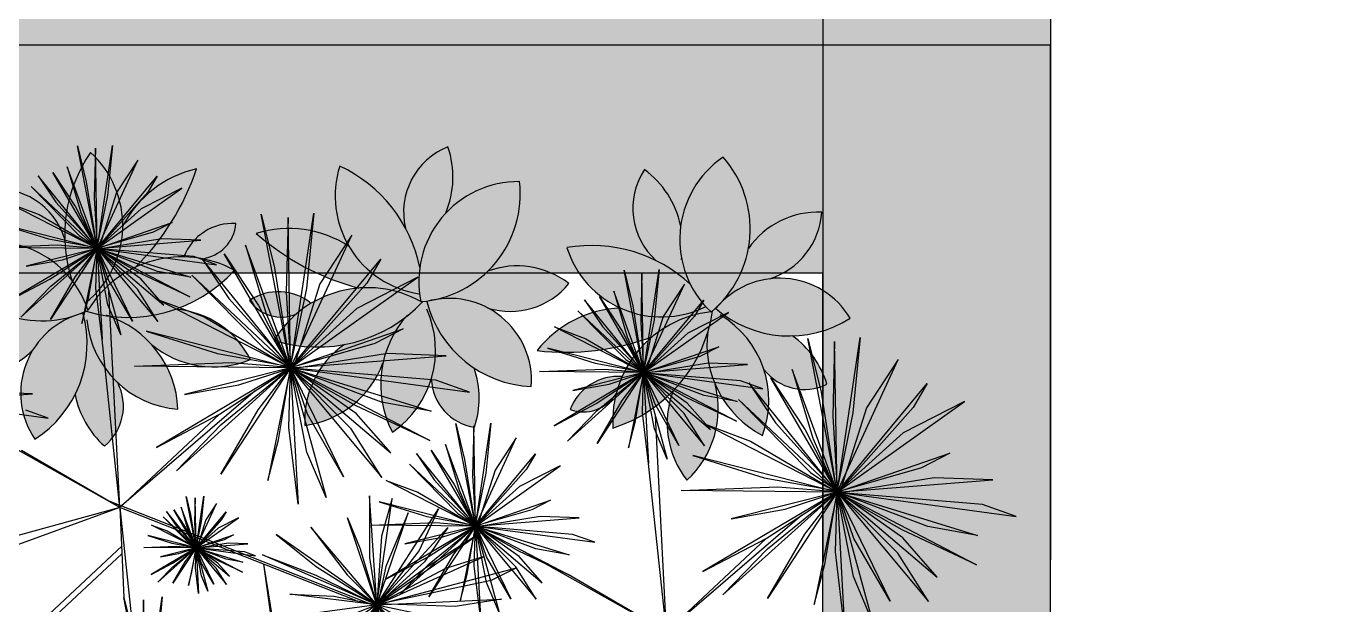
# Model space of a CAD drawing. Header units: inches. Extents: x 1559 to 2285, y -669 to 464.
# Drawn here: x 2088.36 to 2111.31, y 267.8 to 277.96 of the extents above; entities that cross this region are included whole.
import ezdxf

# ---------------------------------------------------------------- set-up
doc = ezdxf.new("R2010")
doc.units = ezdxf.units.IN
doc.header["$MEASUREMENT"] = 0
pattern_1 = [(228.012788, (-1644.2241, -1828.9148), (-120, -135), [2.01804, -199.78632]), (184.96974, (-1645.5741, -1830.4148), (180, 15), [3.46302, -342.83887]), (132.510447, (-1649.0241, -1830.7148), (150, -165), [2.44182, -241.74049]), (267.273689, (-1654.8741, -1834.4648), (15, 300), [3.15357, -312.20337]), (292.833654, (-1655.0241, -1837.6148), (-75, 180), [3.092325, -306.140597]), (357.273689, (-1653.8241, -1840.4648), (-300, 15), [3.15357, -312.20337]), (37.69424, (-1650.6741, -1840.6148), (-195, -150), [4.170435, -412.87273]), (72.255328, (-1647.3741, -1838.0648), (105, 330), [3.93732, -389.794822]), (121.429566, (-1646.1741, -1834.3148), (-120, 195), [3.16425, -313.261097]), (175.236358, (-1647.8241, -1831.6148), (165, -15), [3.61248, -177.01144]), (222.397438, (-1651.4241, -1831.3148), (-180, -165), [4.67172, -462.500625]), (138.814075, (-1640.0241, -1834.6148), (-105, 90), [1.594515, -157.85767]), (171.469234, (-1641.2241, -1833.5648), (195, -30), [3.033555, -300.32267]), (225, (-1644.224, -1833.115), (-2e-15, -15), [2.121315, -19.09189]), (203.19859, (-1645.2741, -1831.3148), (75, 30), [1.14237, -113.094227]), (291.80141, (-1646.324, -1831.7648), (-15, 45), [1.615545, -79.161927]), (30.963757, (-1645.724, -1833.2648), (45, 30), [2.623935, -84.840343]), (161.56505, (-1643.474, -1831.915), (30, -15), [1.897365, -45.5368]), (16.38954, (-1655.0241, -1831.7648), (150, 45), [2.658, -263.142677]), (70.346176, (-1652.4741, -1831.0148), (-60, -165), [2.229915, -220.761116]), (293.19859, (-1643.4741, -1828.9148), (-30, 75), [2.284725, -111.95187]), (343.61046, (-1642.5741, -1831.0148), (-150, 45), [2.658, -263.142677]), (339.443955, (-1655.0241, -1841.0648), (-75, 30), [2.5632, -125.596856]), (294.77514, (-1652.6241, -1841.9648), (-75, 165), [2.14767, -212.619646]), (66.80141, (-1643.3241, -1843.9148), (30, 75), [2.284725, -111.95187]), (17.354025, (-1642.4241, -1841.8148), (-195, -60), [2.514465, -248.931354]), (69.443955, (-1650.6741, -1843.9148), (-30, -75), [1.2816, -126.878456]), (101.30993, (-1644.224, -1843.9148), (-15, 60), [0.76485, -75.720443]), (165.96376, (-1644.374, -1843.1648), (45, -15), [3.092325, -58.75426]), (186.009006, (-1647.3741, -1842.4148), (150, 15), [2.86575, -283.708848]), (303.69007, (-1645.724, -1834.615), (-15, 30), [2.16333, -51.91994]), (353.157227, (-1644.5241, -1836.4148), (255, -30), [3.77691, -373.91344]), (60.945396, (-1640.7741, -1836.8648), (-60, -105), [1.54434, -152.89011]), (90, (-1640.024, -1835.515), (-15, 15), [0.9, -14.1]), (120.256437, (-1647.6741, -1841.9648), (60, -105), [2.08386, -206.3028]), (48.012788, (-1648.7241, -1840.1648), (120, 135), [4.03608, -197.76828]), (0, (-1646.024, -1837.165), (15, 15), [3.9, -11.1]), (325.304846, (-1642.1241, -1837.1648), (150, -105), [2.37171, -234.799115]), (254.054604, (-1640.1741, -1838.5148), (-15, -60), [2.18403, -107.01762]), (207.645975, (-1640.7741, -1840.6148), (-285, -150), [3.555975, -352.042113]), (175.426079, (-1643.9241, -1842.2648), (-195, 15), [3.761985, -372.4361])]

msp = doc.modelspace()

# ---------------------------------------------------------------- hatches: boundary and pattern name
at = {"true_color": 0x636466}
h = msp.add_hatch(dxfattribs=at)
h.set_pattern_fill('GRAVEL', color=251, scale=15)
h.set_pattern_definition(pattern_1)
h.paths.add_polyline_path([(1814.363, 395.63), (1678.363, 395.63), (1678.363, 259.63), (1814.363, 259.63), (1814.363, 277.63), (1874.363, 277.63), (1874.363, 255.63), (1874.944, 255.63), (1874.944, 313.49), (1998.944, 313.49), (1998.944, 283.49), (2032.218, 283.49, -0.125718), (2052.363, 288.636), (2052.363, 249.63), (2058.363, 249.63), (2058.363, 255.63), (2106.363, 255.63), (2106.363, 277.63), (2102.363, 277.63), (2102.363, 268.587), (2102.363, 259.63), (2062.363, 259.63), (2062.363, 273.63), (2102.363, 273.63), (2102.363, 395.63)])
h.paths.add_polyline_path([(2188.954, 378.242), (2221.69, 378.242), (2221.69, 393.22), (2188.954, 393.22)], flags=9)
h.paths.add_polyline_path([(2156.248, 397.231), (2284.658, 397.231), (2284.658, 417.838), (2156.248, 417.838)], flags=9)
h = msp.add_hatch(dxfattribs=at)
h.set_pattern_fill('GRAVEL', color=251, scale=15)
h.set_pattern_definition(pattern_1)
h.paths.add_polyline_path([(2057.944, 313.49), (2057.944, 255.63), (2058.363, 255.63), (2058.363, 277.63), (2102.363, 277.63), (2102.363, 395.63), (1814.363, 395.63), (1678.363, 395.63), (1678.363, 259.63), (1814.363, 259.63), (1814.363, 277.63), (1874.363, 277.63), (1874.363, 255.63), (1874.944, 255.63), (1874.944, 313.49)])
h.paths.add_polyline_path([(2188.954, 378.242), (2221.69, 378.242), (2221.69, 393.22), (2188.954, 393.22)], flags=9)
h.paths.add_polyline_path([(2156.248, 397.231), (2284.658, 397.231), (2284.658, 417.838), (2156.248, 417.838)], flags=9)
at = {"true_color": 0x000000}
h = msp.add_hatch(color=18, dxfattribs=at)
h.dxf.hatch_style = 1
h.paths.add_polyline_path([(1678.363, 395.63), (1814.363, 395.63), (2102.363, 395.63), (2102.363, 277.63), (2106.363, 277.63), (2106.363, 399.63), (1814.363, 399.63), (1674.363, 399.63), (1674.363, 259.63), (1674.363, 255.63), (1874.363, 255.63), (1874.363, 277.63), (1814.363, 277.63), (1814.363, 259.63), (1678.363, 259.63)])
h.paths.add_polyline_path([(1818.363, 273.63), (1870.363, 273.63), (1870.363, 259.63), (1818.363, 259.63)], flags=16)
h = msp.add_hatch(color=18, dxfattribs=at)
h.dxf.hatch_style = 1
h.paths.add_polyline_path([(2106.363, 277.63), (2058.363, 277.63), (2058.363, 255.63), (2106.363, 255.63)])
h.paths.add_polyline_path([(2102.363, 273.63), (2102.363, 259.63), (2062.363, 259.63), (2062.363, 273.63)], flags=16)
h.paths.add_polyline_path([(1814.363, 273.63), (1814.363, 255.63), (1874.363, 255.63), (1874.363, 277.63), (1818.363, 277.63), (1818.363, 273.63)])
h.paths.add_polyline_path([(1814.363, 273.63), (1814.363, 259.63), (1870.363, 259.63), (1870.363, 273.63)])
at = {"true_color": 0x136734}
h = msp.add_hatch(color=116, dxfattribs=at)
h.dxf.hatch_style = 1
h.paths.add_polyline_path([(2073.51, 273.422, 0.235627), (2071.337, 274.071, 0.461075), (2073.775, 273.038, -0.066909)])
h.paths.add_polyline_path([(2072.839, 272.51, -0.148431), (2073.87, 272.941, -0.019444), (2073.775, 273.038, -0.225985), (2072.278, 273.01, 0.221173), (2070.812, 272.263, 0.119103)])
h.paths.add_polyline_path([(2073.899, 272.965, -0.004913), (2073.87, 272.941, 0.403241), (2072.145, 270.903, 0.288103)])
h.paths.add_polyline_path([(2072.201, 271.506, -0.041736), (2072.307, 271.809, 0.329183), (2071.391, 271.228, 0.353816)])
h.paths.add_polyline_path([(2073.941, 271.675, -0.125544), (2073.807, 272.563, -0.116948), (2073.204, 271.555, 0.263173), (2073.446, 269.989, 0.278511)])
h.paths.add_polyline_path([(2074.8, 271.931, 0.356371), (2075.907, 271.673, 0.163365), (2075.305, 272.521, -0.18769), (2073.946, 273.007, -0.008247), (2073.899, 272.965, -0.040666), (2073.807, 272.563, 0.306661), (2074.775, 270.773, 0.170874)])
h.paths.add_polyline_path([(2073.954, 273, 0.329874), (2076.316, 272.83, 0.521307)])
h.paths.add_polyline_path([(2075.817, 274.694, 0.255984), (2074.527, 274.055, -0.146055), (2074.033, 273.089, -0.172974), (2074.901, 273.524, 0.307913)])
h.paths.add_polyline_path([(2076.026, 273.928, 0.424352), (2078.58, 272.97, 0.479162)])
h.paths.add_polyline_path([(2076.809, 275.087, 0.183321), (2077.427, 274.097, -0.154343), (2078.297, 273.5, -0.072502), (2078.171, 274.222, 0.371194)])
h.paths.add_polyline_path([(2078.627, 275.744, 0.235627), (2078.297, 273.5, -0.066909), (2078.532, 273.098, 0.461075)])
h.paths.add_polyline_path([(2080.487, 275.455, 0.221173), (2079.191, 274.442, -0.225985), (2078.532, 273.098, -0.019444), (2078.58, 272.97, -0.148431), (2079.407, 273.723, 0.119103)])
h.paths.add_polyline_path([(2081.156, 273.673, 0.403241), (2078.58, 272.97, -0.004913), (2078.546, 272.955, 0.288103)])
h.paths.add_polyline_path([(2081.181, 274.493, 0.329183), (2080.267, 273.909, -0.041736), (2080.586, 273.876, 0.353816)])
h.paths.add_polyline_path([(2080.118, 272.989, -0.116948), (2078.95, 272.868, -0.125544), (2079.697, 272.371, 0.278511), (2081.435, 272.107, 0.263173)])
h.paths.add_polyline_path([(2078.95, 272.868, -0.040666), (2078.546, 272.955, -0.008247), (2078.489, 272.93, -0.18769), (2078.355, 271.493, 0.163365), (2078.869, 270.588, 0.356371), (2079.102, 271.701, 0.170874), (2080.163, 271.234, 0.306661)])
h.paths.add_polyline_path([(2078.492, 272.919, 0.521307), (2077.647, 270.707, 0.329874)])
h.paths.add_polyline_path([(2078.376, 272.888, -0.145969), (2077.293, 272.846, 0.255984), (2076.169, 271.946, 0.307913), (2077.617, 272.283, -0.17311)])
h.paths.add_polyline_path([(2084.374, 273.422, 0.235627), (2082.201, 274.071, 0.461075), (2084.639, 273.038, -0.066909)])
h.paths.add_polyline_path([(2084.734, 272.941, -0.019444), (2084.639, 273.038, -0.225985), (2083.142, 273.01, 0.221173), (2081.676, 272.263, 0.119103), (2083.703, 272.51, -0.148431)])
h.paths.add_polyline_path([(2084.763, 272.965, -0.004913), (2084.734, 272.941, 0.403241), (2083.009, 270.903, 0.288103)])
h.paths.add_polyline_path([(2083.171, 271.809, 0.329183), (2082.255, 271.228, 0.353816), (2083.065, 271.506, -0.041736)])
h.paths.add_polyline_path([(2084.805, 271.675, -0.125544), (2084.671, 272.563, -0.116948), (2084.068, 271.555, 0.263173), (2084.31, 269.989, 0.278511)])
h.paths.add_polyline_path([(2086.169, 272.521, -0.18769), (2084.81, 273.007, -0.008247), (2084.763, 272.965, -0.040666), (2084.671, 272.563, 0.306661), (2085.639, 270.773, 0.170874), (2085.664, 271.931, 0.356371), (2086.771, 271.673, 0.163365)])
h.paths.add_polyline_path([(2084.818, 273, 0.329874), (2087.18, 272.83, 0.521307)])
h.paths.add_polyline_path([(2086.681, 274.694, 0.255984), (2085.391, 274.055, -0.146055), (2084.897, 273.089, -0.172974), (2085.765, 273.524, 0.307913)])
h.paths.add_polyline_path([(2084.946, 275.661, 0.479162), (2084.734, 272.941, 0.424352)])
h.paths.add_polyline_path([(2083.565, 275.441, 0.371194), (2083.773, 273.841, -0.072502), (2084.374, 273.422, -0.154343), (2084.201, 274.463, 0.183321)])
h.paths.add_polyline_path([(2086.89, 273.928, 0.424352), (2089.444, 272.97, 0.479162)])
h.paths.add_polyline_path([(2087.673, 275.087, 0.183321), (2088.291, 274.097, -0.154343), (2089.161, 273.5, -0.072502), (2089.035, 274.222, 0.371194)])
h.paths.add_polyline_path([(2089.491, 275.744, 0.235627), (2089.161, 273.5, -0.066909), (2089.396, 273.098, 0.461075)])
h.paths.add_polyline_path([(2091.351, 275.455, 0.221173), (2090.054, 274.442, -0.225985), (2089.396, 273.098, -0.019444), (2089.444, 272.97, -0.148431), (2090.271, 273.723, 0.119103)])
h.paths.add_polyline_path([(2092.02, 273.673, 0.403241), (2089.444, 272.97, -0.004913), (2089.41, 272.955, 0.288103)])
h.paths.add_polyline_path([(2089.814, 272.868, -0.040666), (2089.41, 272.955, -0.008247), (2089.353, 272.93, -0.18769), (2089.219, 271.493, 0.163365), (2089.733, 270.588, 0.356371), (2089.966, 271.701, 0.170874), (2091.027, 271.234, 0.306661)])
h.paths.add_polyline_path([(2089.356, 272.919, 0.521307), (2088.511, 270.707, 0.329874)])
h.paths.add_polyline_path([(2089.24, 272.888, -0.145969), (2088.157, 272.846, 0.255984), (2087.033, 271.946, 0.307913), (2088.481, 272.283, -0.17311)])
h.paths.add_polyline_path([(2090.982, 272.989, -0.116948), (2089.814, 272.868, -0.125544), (2090.561, 272.371, 0.278511), (2092.299, 272.107, 0.263173)])
h.paths.add_polyline_path([(2092.045, 274.493, 0.329183), (2091.131, 273.909, -0.041736), (2091.45, 273.876, 0.353816)])
h.paths.add_polyline_path([(2094.033, 274.093, 0.221173), (2092.404, 274.322, 0.119103), (2094.205, 273.362, -0.148431), (2095.298, 273.124, -0.019444), (2095.275, 273.258, -0.225985)], flags=16)
h.paths.add_polyline_path([(2093.871, 275.502, 0.461075), (2095.275, 273.258, -0.066909), (2095.278, 273.724, 0.235627)], flags=17)
h.paths.add_polyline_path([(2095.774, 275.842, 0.371194), (2095.026, 274.412, -0.072502), (2095.278, 273.724, -0.154343), (2095.733, 274.676, 0.183321)], flags=17)
h.paths.add_polyline_path([(2097.031, 275.231, 0.479162), (2095.298, 273.124, 0.424352)], flags=17)
h.paths.add_polyline_path([(2097.898, 273.443, 0.255984), (2096.475, 273.66, -0.146055), (2095.516, 273.152, -0.172974), (2096.476, 273.01, 0.307913)], flags=17)
h.paths.add_polyline_path([(2096.475, 273.66, -0.255984), (2097.898, 273.443, -0.307913), (2096.476, 273.01, -0.296853), (2097.238, 271.63, -0.135289), (2096.232, 271.957, -0.163365), (2096.239, 270.916, -0.356371), (2095.48, 271.763, -0.170874), (2094.795, 270.829, -0.174402), (2094.63, 272.046, -0.278511), (2093.257, 270.949, -0.263173), (2093.957, 272.371, -0.124074), (2092.715, 272.444, -0.079077), (2093.107, 272.905, -0.353816), (2092.284, 273.142, -0.329183), (2093.368, 273.093, -0.115832), (2094.205, 273.362, -0.119103), (2092.404, 274.322, -0.221173), (2094.033, 274.093, -0.212906), (2093.871, 275.502, -0.160384), (2095.026, 274.412, -0.371194), (2095.774, 275.842, -0.183321), (2095.733, 274.676, 0.154343), (2095.278, 273.724, 0.066909), (2095.275, 273.258, 0.019444), (2095.298, 273.124, 0.148431), (2094.205, 273.362, 0.24042), (2092.715, 272.444, 0.244571), (2095.028, 272.85, 0.306661), (2094.795, 270.829, 0.170874), (2095.48, 271.763, 0.356371), (2096.239, 270.916, 0.163365), (2096.232, 271.957, -0.186272), (2095.4, 273.124, -0.020704), (2095.516, 273.152, 0.146055)])
h = msp.add_hatch(color=116, dxfattribs=at)
h.dxf.hatch_style = 1
h.paths.add_polyline_path([(2093.871, 275.502, 0.461075), (2095.275, 273.258, -0.066909), (2095.278, 273.724, 0.235627)])
h.paths.add_polyline_path([(2094.033, 274.093, 0.221173), (2092.404, 274.322, 0.119103), (2094.205, 273.362, -0.148431), (2095.298, 273.124, -0.019444), (2095.275, 273.258, -0.225985)])
h.paths.add_polyline_path([(2095.335, 273.127, -0.004913), (2095.298, 273.124, 0.148431), (2094.205, 273.362, 0.24042), (2092.715, 272.444, 0.288103)])
h.paths.add_polyline_path([(2095.774, 275.842, 0.371194), (2095.026, 274.412, -0.072502), (2095.278, 273.724, -0.154343), (2095.733, 274.676, 0.183321)])
h.paths.add_polyline_path([(2097.898, 273.443, 0.255984), (2096.475, 273.66, -0.146055), (2095.516, 273.152, -0.172974), (2096.476, 273.01, 0.307913)])
h.paths.add_polyline_path([(2095.397, 273.134, -0.008247), (2095.335, 273.127, -0.040666), (2095.028, 272.85, 0.306661), (2094.795, 270.829, 0.170874), (2095.48, 271.763, 0.356371), (2096.239, 270.916, 0.163365), (2096.232, 271.957, -0.18769)])
h.paths.add_polyline_path([(2100.398, 272.941, -0.019444), (2100.302, 273.038, -0.225985), (2098.806, 273.01, 0.221173), (2097.34, 272.263, 0.119103), (2099.366, 272.51, -0.148431)])
h.paths.add_polyline_path([(2097.864, 274.071, 0.461075), (2100.302, 273.038, -0.066909), (2100.037, 273.422, 0.235627)])
h.paths.add_polyline_path([(2099.228, 275.441, 0.371194), (2099.436, 273.841, -0.072502), (2100.037, 273.422, -0.154343), (2099.864, 274.463, 0.183321)])
h.paths.add_polyline_path([(2100.609, 275.661, 0.479162), (2100.398, 272.941, 0.424352)])
h.paths.add_polyline_path([(2102.345, 274.694, 0.255984), (2101.054, 274.055, -0.146055), (2100.56, 273.089, -0.172974), (2101.428, 273.524, 0.307913)])
h.paths.add_polyline_path([(2100.481, 273, 0.329874), (2102.844, 272.83, 0.521307)])
h.paths.add_polyline_path([(2101.832, 272.521, -0.18769), (2100.473, 273.007, -0.008247), (2100.426, 272.965, -0.040666), (2100.334, 272.563, 0.306661), (2101.303, 270.773, 0.170874), (2101.328, 271.931, 0.356371), (2102.435, 271.673, 0.163365)])
h.paths.add_polyline_path([(2100.426, 272.965, -0.004913), (2100.398, 272.941, 0.403241), (2098.672, 270.903, 0.288103)])
h.paths.add_polyline_path([(2100.469, 271.675, -0.125544), (2100.334, 272.563, -0.116948), (2099.731, 271.555, 0.263173), (2099.973, 269.989, 0.278511)])
h.paths.add_polyline_path([(2098.729, 271.506, -0.041736), (2098.834, 271.809, 0.329183), (2097.918, 271.228, 0.353816)])

# ---------------------------------------------------------------- linework, layer by layer
at = {"color": 7, "true_color": 0xffffff}
for p, q in [((2106.363, 399.63), (2106.363, 268.587)), ((2102.363, 395.63), (2102.363, 268.587)), ((2058.363, 277.63), (2106.363, 277.63)), ((2106.363, 255.63), (2106.363, 277.63)), ((2062.363, 273.63), (2102.363, 273.63)), ((2102.363, 259.63), (2102.363, 273.63))]:
    msp.add_line(p, q, dxfattribs=at)
at = {"color": 14, "true_color": 0xa30000}
for p, q in [((2089.26, 275.857), (2089.414, 275.229)), ((2089.604, 274.058), (2089.26, 275.857)), ((2089.574, 275.818), (2089.553, 274.945)), ((2089.604, 274.058), (2089.574, 275.818)), ((2089.604, 274.058), (2089.875, 275.867)), ((2089.875, 275.867), (2089.789, 274.986)), ((2089.077, 275.491), (2089.317, 274.688)), ((2089.604, 274.058), (2089.077, 275.491)), ((2089.604, 274.058), (2090.32, 275.609)), ((2090.32, 275.609), (2089.948, 275.042)), ((2088.567, 275.335), (2088.88, 274.868)), ((2089.604, 274.058), (2088.567, 275.335)), ((2088.827, 275.393), (2089.227, 274.785)), ((2089.604, 274.058), (2088.827, 275.393)), ((2089.604, 274.058), (2090.66, 275.328)), ((2090.66, 275.328), (2090.496, 275.048)), ((2088.448, 275.143), (2089.29, 274.287)), ((2089.604, 274.058), (2088.448, 275.143)), ((2089.414, 275.229), (2089.597, 274.064)), ((2089.604, 274.058), (2091.095, 275.117)), ((2089.948, 275.042), (2089.629, 274.033)), ((2090.496, 275.048), (2089.63, 274.076)), ((2091.095, 275.117), (2090.378, 274.751)), ((2088.036, 274.86), (2088.589, 274.654)), ((2089.604, 274.058), (2088.036, 274.86)), ((2088.88, 274.868), (2089.599, 274.072)), ((2089.227, 274.785), (2089.586, 274.08)), ((2089.553, 274.945), (2089.603, 274.094)), ((2089.789, 274.986), (2089.595, 274.052)), ((2088.589, 274.654), (2089.604, 274.058)), ((2089.317, 274.688), (2089.596, 274.058)), ((2090.378, 274.751), (2089.613, 274.061)), ((2092.491, 274.66), (2092.722, 273.717)), ((2093.006, 271.961), (2092.491, 274.66)), ((2092.962, 274.602), (2092.93, 273.291)), ((2093.006, 271.961), (2092.962, 274.602)), ((2093.006, 271.961), (2093.412, 274.675)), ((2093.412, 274.675), (2093.284, 273.354)), ((2087.913, 274.485), (2088.749, 274.224)), ((2089.604, 274.058), (2087.913, 274.485)), ((2089.604, 274.058), (2090.923, 274.513)), ((2090.593, 274.342), (2089.613, 274.061)), ((2090.923, 274.513), (2090.593, 274.342)), ((2087.775, 274.076), (2088.908, 274.12)), ((2088.749, 274.224), (2089.595, 274.072)), ((2088.908, 274.12), (2089.593, 274.064)), ((2089.29, 274.287), (2089.59, 274.081)), ((2089.604, 274.058), (2091.427, 274.2)), ((2090.741, 274.225), (2089.629, 274.045)), ((2091.427, 274.2), (2090.741, 274.225)), ((2092.216, 274.112), (2092.576, 272.907)), ((2093.006, 271.961), (2092.216, 274.112)), ((2093.006, 271.961), (2094.08, 274.288)), ((2094.08, 274.288), (2093.523, 273.437)), ((2089.604, 274.058), (2087.775, 274.076)), ((2089.604, 274.058), (2088.03, 273.126)), ((2089.604, 274.058), (2088.266, 272.852)), ((2089.604, 274.058), (2088.36, 273.744)), ((2088.772, 273.515), (2089.604, 274.058)), ((2089.604, 274.058), (2088.787, 272.812)), ((2088.789, 273.393), (2089.604, 274.058)), ((2088.996, 273.856), (2089.614, 274.059)), ((2089.225, 273.566), (2089.604, 274.058)), ((2089.604, 274.058), (2089.336, 272.74)), ((2089.46, 273.214), (2089.604, 274.058)), ((2089.583, 273.359), (2089.604, 274.058)), ((2090.668, 273.655), (2089.604, 274.058)), ((2090.316, 273.342), (2089.604, 274.058)), ((2089.796, 273.069), (2089.604, 274.058)), ((2089.604, 274.058), (2090.673, 272.774)), ((2089.604, 274.058), (2091.25, 273.55)), ((2089.604, 274.058), (2090.019, 272.539)), ((2089.604, 274.058), (2091.235, 273.205)), ((2089.604, 274.058), (2090.777, 273.061)), ((2089.604, 274.058), (2089.692, 272.46)), ((2089.604, 274.058), (2090.224, 272.78)), ((2089.604, 274.058), (2091.702, 273.772)), ((2089.801, 273.515), (2089.613, 274.061)), ((2090.372, 273.521), (2089.615, 274.054)), ((2090.366, 273.616), (2089.621, 274.037)), ((2091.308, 273.913), (2089.66, 274.05)), ((2091.702, 273.772), (2091.308, 273.913)), ((2091.451, 273.877), (2091.921, 273.177)), ((2093.006, 271.961), (2091.451, 273.877)), ((2091.841, 273.964), (2092.441, 273.053)), ((2093.006, 271.961), (2091.841, 273.964)), ((2093.006, 271.961), (2094.59, 273.867)), ((2094.59, 273.867), (2094.345, 273.447)), ((2088.36, 273.744), (2088.996, 273.856)), ((2091.25, 273.55), (2090.668, 273.655)), ((2092.722, 273.717), (2092.996, 271.971)), ((2098.869, 273.675), (2099.023, 273.047)), ((2099.213, 271.876), (2098.869, 273.675)), ((2099.183, 273.636), (2099.162, 272.763)), ((2099.213, 271.876), (2099.183, 273.636)), ((2099.213, 271.876), (2099.483, 273.685)), ((2099.483, 273.685), (2099.398, 272.804)), ((2088.03, 273.126), (2088.772, 273.515)), ((2088.787, 272.812), (2089.225, 273.566)), ((2090.224, 272.78), (2089.801, 273.515)), ((2091.235, 273.205), (2090.366, 273.616)), ((2090.777, 273.061), (2090.372, 273.521)), ((2091.272, 273.589), (2092.535, 272.304)), ((2093.006, 271.961), (2091.272, 273.589)), ((2093.006, 271.961), (2095.244, 273.55)), ((2093.523, 273.437), (2093.044, 271.924)), ((2094.345, 273.447), (2093.046, 271.989)), ((2095.244, 273.55), (2094.168, 273.001)), ((2099.213, 271.876), (2099.929, 273.427)), ((2099.929, 273.427), (2099.557, 272.86)), ((2088.266, 272.852), (2088.789, 273.393)), ((2089.336, 272.74), (2089.46, 273.214)), ((2089.692, 272.46), (2089.583, 273.359)), ((2090.006, 269.508), (2089.811, 273.298)), ((2090.673, 272.774), (2090.316, 273.342)), ((2091.921, 273.177), (2092.999, 271.983)), ((2092.93, 273.291), (2093.006, 272.016)), ((2093.284, 273.354), (2092.993, 271.953)), ((2098.436, 273.211), (2098.836, 272.603)), ((2099.213, 271.876), (2098.436, 273.211)), ((2098.686, 273.309), (2098.926, 272.506)), ((2099.213, 271.876), (2098.686, 273.309)), ((2090.019, 272.539), (2089.796, 273.069)), ((2090.654, 273.165), (2091.484, 272.855)), ((2093.006, 271.961), (2090.654, 273.165)), ((2092.441, 273.053), (2092.98, 271.994)), ((2094.168, 273.001), (2093.02, 271.966)), ((2098.057, 272.961), (2098.898, 272.105)), ((2099.213, 271.876), (2098.057, 272.961)), ((2098.176, 273.153), (2098.489, 272.686)), ((2099.213, 271.876), (2098.176, 273.153)), ((2099.023, 273.047), (2099.206, 271.882)), ((2099.213, 271.876), (2100.269, 273.146)), ((2100.269, 273.146), (2100.105, 272.866)), ((2091.484, 272.855), (2093.006, 271.961)), ((2092.576, 272.907), (2092.994, 271.961)), ((2099.162, 272.763), (2099.212, 271.912)), ((2099.398, 272.804), (2099.204, 271.87)), ((2099.213, 271.876), (2100.704, 272.935)), ((2099.557, 272.86), (2099.238, 271.851)), ((2100.105, 272.866), (2099.239, 271.894)), ((2100.704, 272.935), (2099.987, 272.569)), ((2090.47, 272.603), (2091.723, 272.211)), ((2093.006, 271.961), (2090.47, 272.603)), ((2093.006, 271.961), (2094.985, 272.645)), ((2094.985, 272.645), (2094.49, 272.388)), ((2097.645, 272.678), (2098.198, 272.472)), ((2099.213, 271.876), (2097.645, 272.678)), ((2098.489, 272.686), (2099.208, 271.89)), ((2098.836, 272.603), (2099.195, 271.898)), ((2098.926, 272.506), (2099.205, 271.876)), ((2099.987, 272.569), (2099.222, 271.879)), ((2102.615, 269.779), (2103.021, 272.493)), ((2103.021, 272.493), (2102.893, 271.172)), ((2090.006, 269.508), (2089.692, 272.46)), ((2092.535, 272.304), (2092.986, 271.997)), ((2094.49, 272.388), (2093.02, 271.966)), ((2097.522, 272.303), (2098.358, 272.042)), ((2099.213, 271.876), (2097.522, 272.303)), ((2098.198, 272.472), (2099.213, 271.876)), ((2099.213, 271.876), (2100.532, 272.331)), ((2100.532, 272.331), (2100.202, 272.16)), ((2102.1, 272.478), (2102.331, 271.535)), ((2102.615, 269.779), (2102.1, 272.478)), ((2102.571, 272.42), (2102.539, 271.109)), ((2102.615, 269.779), (2102.571, 272.42)), ((2090.263, 271.988), (2091.963, 272.055)), ((2091.723, 272.211), (2092.993, 271.982)), ((2091.963, 272.055), (2092.99, 271.971)), ((2093.006, 271.961), (2095.742, 272.174)), ((2094.712, 272.212), (2093.043, 271.942)), ((2095.742, 272.174), (2094.712, 272.212)), ((2098.358, 272.042), (2099.204, 271.89)), ((2098.898, 272.105), (2099.199, 271.899)), ((2100.202, 272.16), (2099.222, 271.879)), ((2100.35, 272.043), (2099.237, 271.863)), ((2101.036, 272.018), (2100.35, 272.043)), ((2102.615, 269.779), (2103.689, 272.106)), ((2103.689, 272.106), (2103.132, 271.255)), ((2093.006, 271.961), (2090.263, 271.988)), ((2093.006, 271.961), (2090.646, 270.563)), ((2093.006, 271.961), (2091, 270.153)), ((2093.006, 271.961), (2091.14, 271.491)), ((2091.759, 271.148), (2093.006, 271.961)), ((2093.006, 271.961), (2091.781, 270.093)), ((2091.784, 270.964), (2093.006, 271.961)), ((2092.094, 271.659), (2093.021, 271.962)), ((2092.438, 271.223), (2093.006, 271.961)), ((2093.006, 271.961), (2092.604, 269.984)), ((2092.791, 270.695), (2093.006, 271.961)), ((2092.975, 270.913), (2093.006, 271.961)), ((2094.603, 271.357), (2093.006, 271.961)), ((2094.074, 270.888), (2093.006, 271.961)), ((2093.294, 270.478), (2093.006, 271.961)), ((2093.006, 271.961), (2094.61, 270.036)), ((2093.006, 271.961), (2095.476, 271.199)), ((2093.006, 271.961), (2093.629, 269.683)), ((2093.006, 271.961), (2095.453, 270.682)), ((2093.006, 271.961), (2094.767, 270.467)), ((2093.006, 271.961), (2093.138, 269.565)), ((2093.006, 271.961), (2093.936, 270.044)), ((2093.006, 271.961), (2096.153, 271.532)), ((2093.302, 271.148), (2093.02, 271.966)), ((2094.158, 271.156), (2093.023, 271.956)), ((2094.15, 271.299), (2093.032, 271.93)), ((2095.562, 271.743), (2093.091, 271.95)), ((2097.384, 271.894), (2098.517, 271.938)), ((2099.213, 271.876), (2097.384, 271.894)), ((2099.213, 271.876), (2097.639, 270.944)), ((2099.213, 271.876), (2097.875, 270.67)), ((2099.213, 271.876), (2097.969, 271.562)), ((2098.381, 271.333), (2099.213, 271.876)), ((2099.213, 271.876), (2098.396, 270.63)), ((2098.398, 271.211), (2099.213, 271.876)), ((2098.517, 271.938), (2099.202, 271.882)), ((2098.605, 271.674), (2099.223, 271.877)), ((2098.834, 271.384), (2099.213, 271.876)), ((2099.213, 271.876), (2098.945, 270.558)), ((2099.069, 271.032), (2099.213, 271.876)), ((2099.192, 271.177), (2099.213, 271.876)), ((2099.213, 271.876), (2101.036, 272.018)), ((2100.277, 271.473), (2099.213, 271.876)), ((2099.925, 271.16), (2099.213, 271.876)), ((2099.405, 270.887), (2099.213, 271.876)), ((2099.213, 271.876), (2100.282, 270.592)), ((2099.213, 271.876), (2100.859, 271.368)), ((2099.213, 271.876), (2099.628, 270.357)), ((2099.213, 271.876), (2100.844, 271.023)), ((2099.213, 271.876), (2100.386, 270.879)), ((2099.213, 271.876), (2099.301, 270.278)), ((2099.213, 271.876), (2099.833, 270.598)), ((2099.213, 271.876), (2101.31, 271.59)), ((2099.41, 271.333), (2099.222, 271.879)), ((2099.981, 271.339), (2099.224, 271.872)), ((2099.975, 271.434), (2099.23, 271.855)), ((2100.917, 271.731), (2099.269, 271.868)), ((2101.825, 271.93), (2102.185, 270.725)), ((2102.615, 269.779), (2101.825, 271.93)), ((2091.14, 271.491), (2092.094, 271.659)), ((2096.153, 271.532), (2095.562, 271.743)), ((2097.969, 271.562), (2098.605, 271.674)), ((2101.31, 271.59), (2100.917, 271.731)), ((2101.06, 271.695), (2101.53, 270.995)), ((2102.615, 269.779), (2101.06, 271.695)), ((2101.45, 271.782), (2102.05, 270.871)), ((2102.615, 269.779), (2101.45, 271.782)), ((2102.615, 269.779), (2104.199, 271.685)), ((2104.199, 271.685), (2103.954, 271.265)), ((2086.647, 271.364), (2088.47, 271.506)), ((2086.647, 271.364), (2088.745, 271.078)), ((2088.47, 271.506), (2087.784, 271.531)), ((2092.383, 271.555), (2090.034, 269.534)), ((2095.476, 271.199), (2094.603, 271.357)), ((2098.396, 270.63), (2098.834, 271.384)), ((2100.844, 271.023), (2099.975, 271.434)), ((2100.386, 270.879), (2099.981, 271.339)), ((2100.859, 271.368), (2100.277, 271.473)), ((2100.881, 271.407), (2102.144, 270.122)), ((2102.615, 269.779), (2100.881, 271.407)), ((2102.331, 271.535), (2102.605, 269.789)), ((2102.615, 269.779), (2104.852, 271.368)), ((2104.852, 271.368), (2103.777, 270.819)), ((2088.745, 271.078), (2088.351, 271.218)), ((2091.759, 271.148), (2090.006, 269.508)), ((2090.646, 270.563), (2091.759, 271.148)), ((2091.781, 270.093), (2092.438, 271.223)), ((2093.936, 270.044), (2093.302, 271.148)), ((2095.453, 270.682), (2094.15, 271.299)), ((2094.767, 270.467), (2094.158, 271.156)), ((2097.639, 270.944), (2098.381, 271.333)), ((2097.875, 270.67), (2098.398, 271.211)), ((2099.301, 270.278), (2099.192, 271.177)), ((2099.833, 270.598), (2099.41, 271.333)), ((2099.615, 267.326), (2099.42, 271.116)), ((2100.282, 270.592), (2099.925, 271.16)), ((2102.539, 271.109), (2102.614, 269.834)), ((2102.893, 271.172), (2102.601, 269.771)), ((2103.132, 271.255), (2102.653, 269.742)), ((2103.954, 271.265), (2102.655, 269.807)), ((2090.006, 269.508), (2087.463, 270.937)), ((2091, 270.153), (2091.784, 270.964)), ((2093.138, 269.565), (2092.975, 270.913)), ((2094.61, 270.036), (2094.074, 270.888)), ((2095.912, 270.981), (2096.066, 270.352)), ((2096.256, 269.182), (2095.912, 270.981)), ((2096.226, 270.942), (2096.205, 270.068)), ((2096.256, 269.182), (2096.226, 270.942)), ((2096.256, 269.182), (2096.526, 270.99)), ((2096.526, 270.99), (2096.441, 270.11)), ((2098.945, 270.558), (2099.069, 271.032)), ((2099.628, 270.357), (2099.405, 270.887)), ((2100.263, 270.983), (2101.093, 270.673)), ((2102.615, 269.779), (2100.263, 270.983)), ((2101.53, 270.995), (2102.608, 269.8)), ((2092.604, 269.984), (2092.791, 270.695)), ((2096.256, 269.182), (2096.972, 270.733)), ((2096.972, 270.733), (2096.6, 270.165)), ((2101.093, 270.673), (2102.615, 269.779)), ((2102.05, 270.871), (2102.589, 269.812)), ((2102.185, 270.725), (2102.603, 269.779)), ((2103.777, 270.819), (2102.629, 269.784)), ((2090.006, 269.508), (2088.278, 270.511)), ((2093.629, 269.683), (2093.294, 270.478)), ((2095.219, 270.458), (2095.532, 269.992)), ((2096.256, 269.182), (2095.219, 270.458)), ((2095.479, 270.516), (2095.879, 269.909)), ((2096.256, 269.182), (2095.479, 270.516)), ((2095.729, 270.615), (2095.969, 269.812)), ((2096.256, 269.182), (2095.729, 270.615)), ((2096.256, 269.182), (2097.312, 270.452)), ((2097.312, 270.452), (2097.148, 270.172)), ((2100.079, 270.421), (2101.332, 270.029)), ((2102.615, 269.779), (2100.079, 270.421)), ((2102.615, 269.779), (2104.594, 270.463)), ((2104.594, 270.463), (2104.099, 270.206)), ((2095.099, 270.266), (2095.941, 269.41)), ((2096.256, 269.182), (2095.099, 270.266)), ((2096.066, 270.352), (2096.249, 269.188)), ((2096.256, 269.182), (2097.747, 270.24)), ((2097.747, 270.24), (2097.03, 269.874)), ((2099.615, 267.326), (2099.301, 270.278)), ((2104.099, 270.206), (2102.629, 269.784)), ((2094.688, 269.984), (2095.241, 269.777)), ((2096.256, 269.182), (2094.688, 269.984)), ((2095.532, 269.992), (2096.251, 269.196)), ((2096.205, 270.068), (2096.255, 269.218)), ((2096.441, 270.11), (2096.247, 269.176)), ((2096.6, 270.165), (2096.281, 269.156)), ((2097.148, 270.172), (2096.282, 269.2)), ((2101.332, 270.029), (2102.601, 269.8)), ((2102.144, 270.122), (2102.595, 269.815)), ((2102.615, 269.779), (2105.351, 269.992)), ((2104.321, 270.03), (2102.652, 269.76)), ((2105.351, 269.992), (2104.321, 270.03)), ((2095.241, 269.777), (2096.256, 269.182)), ((2095.879, 269.909), (2096.238, 269.203)), ((2095.969, 269.812), (2096.248, 269.182)), ((2097.03, 269.874), (2096.265, 269.185)), ((2099.872, 269.806), (2101.572, 269.873)), ((2102.615, 269.779), (2099.872, 269.806)), ((2102.615, 269.779), (2100.255, 268.381)), ((2102.615, 269.779), (2100.608, 267.971)), ((2102.615, 269.779), (2100.749, 269.309)), ((2101.368, 268.966), (2102.615, 269.779)), ((2102.615, 269.779), (2101.39, 267.911)), ((2101.393, 268.781), (2102.615, 269.779)), ((2101.572, 269.873), (2102.599, 269.789)), ((2101.703, 269.477), (2102.63, 269.78)), ((2102.047, 269.041), (2102.615, 269.779)), ((2102.615, 269.779), (2102.213, 267.802)), ((2102.4, 268.513), (2102.615, 269.779)), ((2102.584, 268.731), (2102.615, 269.779)), ((2104.212, 269.175), (2102.615, 269.779)), ((2103.683, 268.706), (2102.615, 269.779)), ((2102.903, 268.296), (2102.615, 269.779)), ((2102.615, 269.779), (2104.219, 267.854)), ((2102.615, 269.779), (2105.085, 269.017)), ((2102.615, 269.779), (2103.238, 267.501)), ((2102.615, 269.779), (2105.062, 268.5)), ((2102.615, 269.779), (2104.376, 268.285)), ((2102.615, 269.779), (2102.747, 267.383)), ((2102.615, 269.779), (2103.545, 267.862)), ((2102.615, 269.779), (2105.762, 269.35)), ((2102.911, 268.966), (2102.629, 269.784)), ((2103.767, 268.974), (2102.632, 269.774)), ((2103.759, 269.117), (2102.641, 269.748)), ((2105.171, 269.561), (2102.7, 269.768)), ((2090.006, 269.508), (2087.116, 268.456)), ((2090.006, 269.508), (2087.609, 268.849)), ((2094.486, 267.783), (2089.79, 269.63)), ((2090.006, 269.508), (2090.245, 267.238)), ((2090.006, 269.508), (2090.075, 267.929)), ((2094.152, 267.873), (2090.006, 269.508)), ((2091.08, 269.516), (2091.2, 269.114)), ((2091.344, 268.799), (2091.08, 269.516)), ((2091.172, 269.699), (2091.249, 269.385)), ((2091.344, 268.799), (2091.172, 269.699)), ((2091.329, 269.679), (2091.318, 269.243)), ((2091.344, 268.799), (2091.329, 269.679)), ((2091.344, 268.799), (2091.479, 269.704)), ((2091.344, 268.799), (2091.701, 269.575)), ((2091.479, 269.704), (2091.436, 269.263)), ((2091.701, 269.575), (2091.516, 269.291)), ((2094.391, 269.713), (2094.395, 268.627)), ((2094.523, 267.798), (2094.391, 269.713)), ((2094.523, 267.798), (2094.792, 269.668)), ((2094.565, 269.609), (2095.401, 269.348)), ((2096.256, 269.182), (2094.565, 269.609)), ((2094.792, 269.668), (2094.605, 269.004)), ((2096.256, 269.182), (2097.575, 269.637)), ((2097.575, 269.637), (2097.245, 269.466)), ((2105.762, 269.35), (2105.171, 269.561)), ((2090.765, 269.342), (2091.186, 268.914)), ((2091.344, 268.799), (2090.765, 269.342)), ((2090.825, 269.438), (2090.982, 269.204)), ((2091.344, 268.799), (2090.825, 269.438)), ((2090.955, 269.467), (2091.155, 269.163)), ((2091.344, 268.799), (2090.955, 269.467)), ((2091.249, 269.385), (2091.34, 268.802)), ((2091.344, 268.799), (2091.872, 269.434)), ((2091.344, 268.799), (2092.089, 269.329)), ((2091.516, 269.291), (2091.356, 268.787)), ((2091.79, 269.294), (2091.357, 268.808)), ((2092.089, 269.329), (2091.731, 269.146)), ((2091.872, 269.434), (2091.79, 269.294)), ((2094.008, 269.328), (2094.227, 268.781)), ((2094.523, 267.798), (2094.008, 269.328)), ((2094.523, 267.798), (2095.606, 269.485)), ((2094.523, 267.798), (2095.072, 269.412)), ((2095.072, 269.412), (2094.678, 268.473)), ((2095.606, 269.485), (2095.265, 268.755)), ((2095.401, 269.348), (2096.247, 269.196)), ((2095.941, 269.41), (2096.242, 269.205)), ((2096.256, 269.182), (2098.079, 269.324)), ((2097.245, 269.466), (2096.265, 269.185)), ((2097.393, 269.349), (2096.28, 269.169)), ((2098.079, 269.324), (2097.393, 269.349)), ((2101.992, 269.373), (2099.643, 267.352)), ((2100.749, 269.309), (2101.703, 269.477)), ((2090.56, 269.2), (2090.836, 269.097)), ((2091.344, 268.799), (2090.56, 269.2)), ((2090.836, 269.097), (2091.344, 268.799)), ((2090.982, 269.204), (2091.341, 268.806)), ((2091.155, 269.163), (2091.335, 268.81)), ((2091.2, 269.114), (2091.34, 268.799)), ((2091.318, 269.243), (2091.343, 268.817)), ((2091.436, 269.263), (2091.339, 268.796)), ((2091.731, 269.146), (2091.348, 268.801)), ((2093.365, 269.16), (2093.999, 268.328)), ((2094.523, 267.798), (2093.365, 269.16)), ((2094.427, 269.199), (2095.56, 269.244)), ((2096.256, 269.182), (2094.427, 269.199)), ((2094.523, 267.798), (2095.773, 269.158)), ((2094.523, 267.798), (2096.339, 269.055)), ((2096.256, 269.182), (2094.682, 268.249)), ((2096.256, 269.182), (2094.918, 267.976)), ((2096.256, 269.182), (2095.012, 268.868)), ((2095.773, 269.158), (2095.358, 268.551)), ((2096.339, 269.055), (2095.365, 268.437)), ((2095.424, 268.639), (2096.256, 269.182)), ((2096.256, 269.182), (2095.439, 267.936)), ((2095.441, 268.516), (2096.256, 269.182)), ((2095.56, 269.244), (2096.245, 269.188)), ((2095.648, 268.98), (2096.266, 269.182)), ((2095.877, 268.689), (2096.256, 269.182)), ((2096.256, 269.182), (2095.988, 267.863)), ((2096.112, 268.338), (2096.256, 269.182)), ((2096.235, 268.483), (2096.256, 269.182)), ((2097.32, 268.779), (2096.256, 269.182)), ((2096.968, 268.466), (2096.256, 269.182)), ((2096.448, 268.192), (2096.256, 269.182)), ((2096.256, 269.182), (2097.325, 267.898)), ((2096.256, 269.182), (2097.902, 268.674)), ((2096.256, 269.182), (2096.671, 267.663)), ((2096.256, 269.182), (2097.887, 268.329)), ((2096.256, 269.182), (2097.429, 268.185)), ((2096.256, 269.182), (2096.344, 267.584)), ((2096.256, 269.182), (2096.876, 267.904)), ((2096.256, 269.182), (2098.353, 268.896)), ((2096.453, 268.639), (2096.265, 269.185)), ((2097.024, 268.645), (2096.267, 269.178)), ((2097.018, 268.74), (2096.273, 269.161)), ((2097.96, 269.036), (2096.312, 269.174)), ((2105.062, 268.5), (2103.759, 269.117)), ((2105.085, 269.017), (2104.212, 269.175)), ((2090.044, 268.837), (2086.971, 265.961)), ((2090.429, 268.808), (2090.996, 268.83)), ((2090.498, 269.013), (2090.916, 268.882)), ((2091.344, 268.799), (2090.498, 269.013)), ((2090.916, 268.882), (2091.339, 268.806)), ((2090.996, 268.83), (2091.338, 268.802)), ((2091.186, 268.914), (2091.337, 268.811)), ((2091.344, 268.799), (2092.003, 269.027)), ((2091.344, 268.799), (2092.255, 268.87)), ((2091.838, 268.941), (2091.348, 268.801)), ((2091.912, 268.883), (2091.356, 268.793)), ((2092.003, 269.027), (2091.838, 268.941)), ((2092.255, 268.87), (2091.912, 268.883)), ((2092.751, 269.035), (2093.454, 268.469)), ((2094.523, 267.798), (2092.751, 269.035)), ((2094.605, 269.004), (2094.523, 267.798)), ((2095.012, 268.868), (2095.648, 268.98)), ((2098.353, 268.896), (2097.96, 269.036)), ((2101.368, 268.966), (2099.615, 267.326)), ((2100.255, 268.381), (2101.368, 268.966)), ((2101.39, 267.911), (2102.047, 269.041)), ((2103.545, 267.862), (2102.911, 268.966)), ((2104.376, 268.285), (2103.767, 268.974)), ((2090.044, 268.702), (2086.908, 265.773)), ((2091.344, 268.799), (2090.429, 268.808)), ((2091.344, 268.799), (2090.557, 268.333)), ((2091.344, 268.799), (2090.675, 268.196)), ((2091.344, 268.799), (2090.722, 268.642)), ((2090.722, 268.642), (2091.04, 268.698)), ((2090.928, 268.528), (2091.344, 268.799)), ((2091.344, 268.799), (2090.935, 268.176)), ((2090.936, 268.467), (2091.344, 268.799)), ((2091.04, 268.698), (2091.349, 268.8)), ((2091.154, 268.553), (2091.344, 268.799)), ((2091.344, 268.799), (2091.209, 268.14)), ((2091.272, 268.377), (2091.344, 268.799)), ((2091.333, 268.45), (2091.344, 268.799)), ((2091.876, 268.598), (2091.344, 268.799)), ((2091.7, 268.441), (2091.344, 268.799)), ((2091.439, 268.305), (2091.344, 268.799)), ((2091.344, 268.799), (2091.878, 268.157)), ((2091.344, 268.799), (2092.167, 268.545)), ((2091.344, 268.799), (2091.551, 268.04)), ((2091.344, 268.799), (2092.159, 268.373)), ((2091.344, 268.799), (2091.93, 268.301)), ((2091.344, 268.799), (2091.387, 268)), ((2091.344, 268.799), (2091.654, 268.16)), ((2091.344, 268.799), (2092.392, 268.656)), ((2091.442, 268.528), (2091.348, 268.801)), ((2091.727, 268.531), (2091.349, 268.797)), ((2091.725, 268.578), (2091.352, 268.789)), ((2092.195, 268.727), (2091.372, 268.795)), ((2092.167, 268.545), (2091.876, 268.598)), ((2092.392, 268.656), (2092.195, 268.727)), ((2092.511, 268.674), (2093.452, 268.32)), ((2094.523, 267.798), (2092.511, 268.674)), ((2094.227, 268.781), (2094.523, 267.798)), ((2094.395, 268.627), (2094.523, 267.798)), ((2095.265, 268.755), (2094.523, 267.798)), ((2094.523, 267.798), (2096.408, 268.647)), ((2094.682, 268.249), (2095.424, 268.639)), ((2095.439, 267.936), (2095.877, 268.689)), ((2096.408, 268.647), (2095.731, 268.435)), ((2096.876, 267.904), (2096.453, 268.639)), ((2097.887, 268.329), (2097.018, 268.74)), ((2097.429, 268.185), (2097.024, 268.645)), ((2099.615, 267.326), (2097.072, 268.755)), ((2097.902, 268.674), (2097.32, 268.779)), ((2100.608, 267.971), (2101.393, 268.781)), ((2102.747, 267.383), (2102.584, 268.731)), ((2104.219, 267.854), (2103.683, 268.706)), ((2090.557, 268.333), (2090.928, 268.528)), ((2090.675, 268.196), (2090.936, 268.467)), ((2090.935, 268.176), (2091.154, 268.553)), ((2091.209, 268.14), (2091.272, 268.377)), ((2091.387, 268), (2091.333, 268.45)), ((2091.654, 268.16), (2091.442, 268.528)), ((2091.878, 268.157), (2091.7, 268.441)), ((2092.159, 268.373), (2091.725, 268.578)), ((2091.93, 268.301), (2091.727, 268.531)), ((2092.932, 265.661), (2092.534, 268.511)), ((2093.074, 265.189), (2092.538, 268.51)), ((2093.454, 268.469), (2094.523, 267.798)), ((2094.523, 267.798), (2096.979, 268.45)), ((2095.731, 268.435), (2094.523, 267.798)), ((2094.678, 268.473), (2094.535, 267.795)), ((2095.358, 268.551), (2094.536, 267.804)), ((2095.365, 268.437), (2094.541, 267.825)), ((2094.918, 267.976), (2095.441, 268.516)), ((2096.344, 267.584), (2096.235, 268.483)), ((2096.979, 268.45), (2096.53, 268.224)), ((2097.325, 267.898), (2096.968, 268.466)), ((2102.213, 267.802), (2102.4, 268.513)), ((2091.551, 268.04), (2091.439, 268.305)), ((2093.452, 268.32), (2094.523, 267.798)), ((2093.999, 268.328), (2094.523, 267.798)), ((2096.53, 268.224), (2094.589, 267.815)), ((2095.988, 267.863), (2096.112, 268.338)), ((2096.671, 267.663), (2096.448, 268.192)), ((2099.615, 267.326), (2097.887, 268.329)), ((2103.238, 267.501), (2102.903, 268.296)), ((2090.075, 267.929), (2090.245, 267.238)), ((2090.453, 265.95), (2090.075, 267.929)), ((2090.453, 265.95), (2090.751, 267.94)), ((2090.751, 267.94), (2090.657, 266.971)), ((2092.995, 267.987), (2093.769, 267.948)), ((2094.523, 267.798), (2092.995, 267.987)), ((2093.769, 267.948), (2094.535, 267.798)), ((2094.523, 267.798), (2096.716, 267.899)), ((2096.716, 267.899), (2095.902, 267.768)), ((2090.42, 267.886), (2090.397, 266.926)), ((2090.453, 265.95), (2090.42, 267.886)), ((2094.523, 267.798), (2092.348, 267.505)), ((2094.523, 267.798), (2092.573, 267.037)), ((2094.523, 267.798), (2092.775, 266.609)), ((2094.523, 267.798), (2093.307, 266.334)), ((2094.523, 267.798), (2093.478, 266.123)), ((2094.523, 267.798), (2093.796, 266.093)), ((2094.523, 267.798), (2094.109, 266.012)), ((2094.523, 267.798), (2094.381, 265.604)), ((2094.881, 266.72), (2094.512, 267.803)), ((2094.523, 267.798), (2094.749, 265.697)), ((2094.523, 267.798), (2096.456, 266.758)), ((2094.523, 267.798), (2095.606, 266.057)), ((2094.523, 267.798), (2095.114, 265.684)), ((2094.523, 267.798), (2095.969, 266.442)), ((2094.523, 267.798), (2096.162, 267.451)), ((2095.08, 266.678), (2094.549, 267.831)), ((2095.902, 267.768), (2094.551, 267.817))]:
    msp.add_line(p, q, dxfattribs=at)
at = {"color": 100}
for centre, radius, start, end in [((2091.574, 274.291), 2.54, 145.1195, 198.1538), ((2088.314, 274.461), 1.741, 308.8344, 47.4666), ((2096.23, 274.693), 1.237, 111.6678, 193.1262), ((2094.217, 275.312), 1.644, 337.2461, 18.7988), ((2095.531, 274.98), 1.741, 162.5334, 261.1656), ((2092.793, 273.203), 2.54, 11.8462, 64.8805), ((2101.597, 274.216), 1.75, 124.3555, 226.7634), ((2099.19, 274.403), 1.897, 309.5713, 41.5475), ((2091.791, 273.555), 1.951, 103.0372, 152.9232), ((2087.227, 276.824), 4.346, 314.4659, 341.6344), ((2100.261, 274.761), 1.237, 146.6678, 228.1262), ((2098.257, 274.114), 1.644, 12.2461, 53.7988), ((2087.852, 273.863), 1.237, 16.8738, 98.3322), ((2097.011, 273.481), 1.75, 89.3555, 191.7634), ((2095.147, 275.014), 1.897, 274.5713, 6.5475), ((2102.282, 273.197), 1.498, 87.5933, 145.0272), ((2101.027, 274.782), 1.321, 287.6956, 356.1528), ((2091.984, 273.582), 0.913, 86.1858, 159.0686), ((2091.366, 274.552), 0.681, 277.1128, 355.0512), ((2092.973, 272.456), 1.951, 57.0768, 106.9628), ((2087.782, 272.423), 1.75, 18.2366, 120.6445), ((2095.291, 277.57), 4.346, 228.3656, 255.5341), ((2094.23, 275.314), 1.631, 315.8119, 316.361), ((2098.3, 271.569), 2.54, 46.8462, 99.8805), ((2088.63, 274.683), 1.897, 203.4525, 295.4287), ((2091.097, 271.984), 1.925, 61.3341, 149.1793), ((2099.524, 274.595), 1.741, 197.5334, 296.1656), ((2098.267, 274.123), 1.631, 350.8119, 351.361), ((2089.273, 275.401), 1.631, 253.639, 254.1881), ((2090.144, 275.391), 2.544, 253.3479, 317.532), ((2096.988, 272.252), 1.498, 52.5933, 110.0272), ((2096.869, 274.271), 1.321, 252.6956, 321.1528), ((2101.603, 272.09), 1.445, 30.8277, 140.9611), ((2092.792, 272.384), 0.913, 50.9314, 123.8142), ((2094.359, 271.443), 1.925, 60.8207, 148.6659), ((2095.797, 271.735), 1.445, 355.8277, 105.9611), ((2090.861, 271.383), 1.61, 26.7192, 85.6968), ((2092.842, 273.533), 0.681, 214.9488, 292.8872), ((2093.482, 274.87), 2.544, 252.468, 316.6521), ((2093.81, 272.269), 1.745, 304.3808, 24.3478), ((2097.328, 273.618), 1.99, 194.3816, 267.4072), ((2098.876, 271.061), 1.951, 92.0768, 141.9628), ((2097.908, 273.33), 2.544, 287.468, 351.6521), ((2101.777, 274.51), 1.99, 229.3816, 302.4072), ((2089.706, 271.518), 1.445, 104.0389, 214.1723), ((2087.439, 272.383), 1.99, 302.5928, 15.6184), ((2091.16, 272.973), 1.745, 185.6522, 265.6192), ((2089.213, 271.155), 1.815, 2.4763, 72.1778), ((2096.405, 271.667), 1.815, 137.8222, 207.5237), ((2100.593, 271.026), 1.925, 95.8207, 183.6659), ((2099.67, 271.387), 1.745, 339.3808, 59.3478), ((2097.842, 276.579), 4.346, 263.3656, 290.5341), ((2102.14, 272.383), 1.815, 172.8222, 242.5237), ((2100.87, 271.199), 1.635, 16.8367, 53.9493), ((2087.51, 273.178), 1.321, 248.8472, 317.3044), ((2091.648, 273.678), 1.7, 230.246, 292.4984), ((2094.864, 271.041), 1.61, 124.3032, 183.2808), ((2093.035, 272.635), 1.7, 277.5016, 339.754), ((2094.686, 271.426), 1.635, 341.8367, 18.9493), ((2098.77, 270.898), 0.913, 85.9314, 158.8142), ((2102.04, 272.48), 0.899, 217.6234, 296.0819), ((2089.168, 271.287), 0.899, 308.9181, 27.3766), ((2096.378, 271.804), 0.899, 182.6234, 261.0819), ((2098.825, 271.242), 1.7, 312.5016, 14.754), ((2090.823, 271.806), 1.635, 191.0507, 228.1633), ((2098.152, 271.868), 0.681, 249.9488, 327.8872), ((2101.237, 270.986), 1.61, 159.3032, 218.2808)]:
    msp.add_arc(centre, radius, start, end, dxfattribs=at)

doc.saveas('drawing.dxf')
